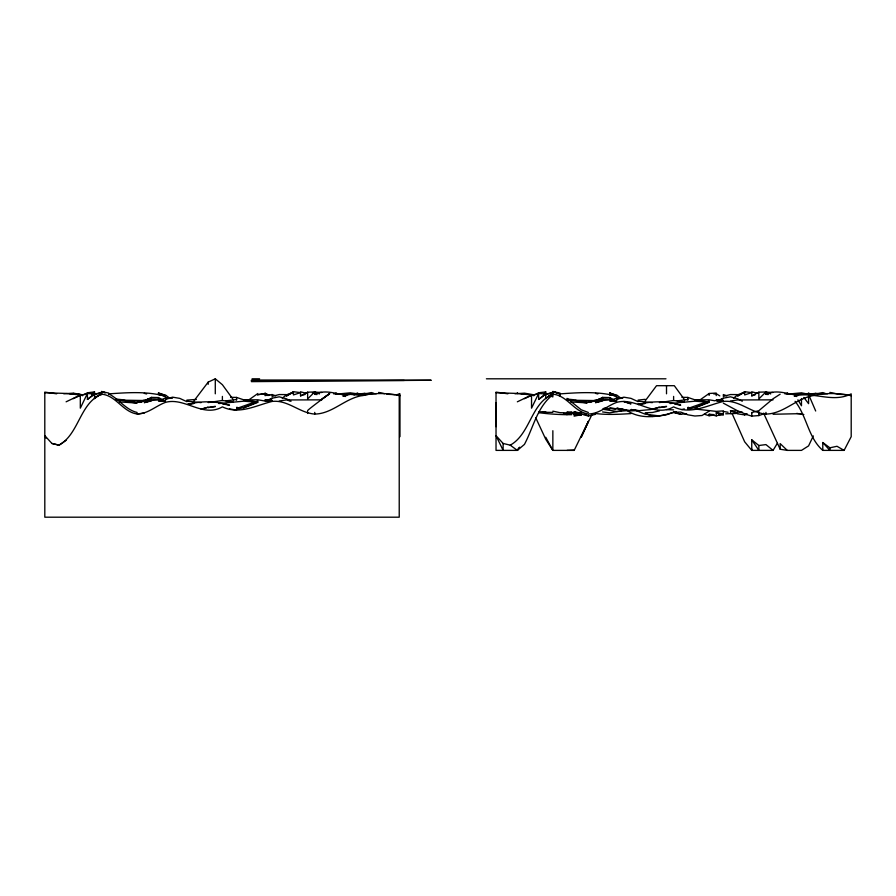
<?xml version="1.0" encoding="UTF-8"?>
<svg xmlns="http://www.w3.org/2000/svg" width="896" height="896" viewBox="0 0 896 896"><rect width="100%" height="100%" fill="white"/><g stroke="black" fill="none" stroke-linecap="round" stroke-linejoin="round"><path stroke-width="1.34" d="M496.026 426.698L496.026 402.786M503.126 443.453L503.126 450.386L496.026 435.658L503.126 443.453L510.238 445.166L517.339 450.386L524.44 444.405C533.31 427.728 537.23 406.773 552.854 394.778M609.683 395.024L609.683 392.75L616.784 395.842M751.755 449.154L751.755 450.386L773.058 450.386L777.325 443.33M537.555 395.27L538.653 392.762L545.754 391.922L545.754 398.653M581.269 437.181L588.37 421.322L574.168 450.386L552.854 450.386L545.754 439.264L535.685 417.626M581.269 436.901L591.92 414.602M813.31 435.915L808.584 445.883L801.472 450.386L787.27 450.386L780.17 449.243L763.594 413.146M795.088 401.307C806.949 416.203 808.181 437.797 822.786 450.386L844.099 450.386L851.2 436.666L851.2 393.859C832.63 403.402 813.12 391.104 794.371 396.066L794.371 393.859L787.27 394.072M507.864 393.803L496.026 392.112L496.026 450.386L517.339 450.386L518.762 448.056M45.987 438.11L44.8 435.658L51.901 443.453L59.002 445.166C79.262 433.922 79.621 403.133 101.629 394.173C116.077 395.394 122.83 412.059 137.144 413.986C147.885 413.93 155.915 405.866 165.558 402.338C184.99 397.074 202.877 418.051 222.387 406.874C239.21 414.949 255.853 405.474 272.115 401.43C287.784 399.627 299.589 412.989 314.731 414.075C330.758 413.862 342.552 401.117 357.347 396.726C371.146 392.728 385.986 392.616 399.974 395.718M193.973 400.882L208.174 382.122L215.286 378.806L222.387 384.709L233.43 399.874M645.198 400.882L656.544 385.694L674.307 385.694L684.667 399.874M517.339 450.386L519.702 447.171M91.862 394.453L94.528 391.922L94.528 398.653L101.629 392.941L101.629 394.778M543.973 393.613L545.754 391.922M248.774 399.93L257.902 393.478L257.902 395.405M700 399.93L709.128 393.478L716.24 393.064L716.24 395.606M282.262 398.227L286.317 394.878L293.418 392.202L286.317 396.066L293.418 391.698L300.518 392.638L293.418 394.923L293.418 391.698M733.488 398.227L737.542 394.878L744.643 392.202L737.542 396.066L744.643 391.698L751.755 392.638L744.643 394.923L744.643 391.698M547.781 397.018L552.854 392.941L552.854 396.939L549.304 395.472M87.416 399.448L94.528 394.005L87.416 393.49L87.416 399.448L94.528 393.926L101.629 392.941M538.653 399.448L545.754 394.005L538.653 393.49L538.653 399.448L545.754 393.926L552.854 392.941M307.63 410.67C307.373 409.651 346.024 381.707 321.832 399.168L328.933 394.251M780.17 394.173L773.058 398.754L758.856 410.67L751.755 412.53L751.755 413.202M66.114 440.328L59.002 445.166L51.901 443.453M510.238 445.166C530.488 433.91 530.858 403.133 552.854 394.173C567.314 395.394 574.056 412.059 588.37 413.986C599.11 413.93 607.141 405.866 616.784 402.338C636.227 397.074 654.102 418.051 673.613 406.874C690.435 414.949 707.078 405.474 723.341 401.43C739.01 399.627 750.826 412.989 765.957 414.075C781.984 413.862 793.789 401.128 808.584 396.726C822.371 392.728 837.222 392.616 851.2 395.718M268.05 400.837L272.115 398.194L279.216 396.816L286.317 398.765L291.054 401.229M719.275 400.837L723.341 398.194L730.442 396.816L737.542 398.765L742.28 401.229M709.128 411.141L702.027 415.509L694.926 416.013L687.826 414.814L680.714 412.093L673.613 412.205L666.512 414.77L659.411 415.934L645.198 414.176L634.547 409.92M83.866 394.766L87.416 392.762L94.528 391.922M535.102 394.766L538.653 392.762M146.619 399.851L151.357 397.376L158.458 397.555L163.195 400.03M614.421 400.03L609.683 397.555L602.582 397.376L595.482 401.083L601.395 398.552M66.114 401.811L80.315 395.002L82.69 395.73M306.443 393.333L300.518 391.787L300.518 395.853L307.63 392.19L314.731 391.955L319.469 393.949M517.339 401.811L531.541 395.002L533.915 395.73M757.669 393.333L751.755 391.787L751.755 395.853L758.856 392.19L765.957 391.955L770.694 393.949M159.634 400.814L165.558 397.779L172.659 397.824L165.558 399.011L165.558 397.779M612.046 400.21L616.784 397.779L622.709 397.824M94.528 397.51L101.629 394.173M73.214 398.686L80.315 395.427L87.416 393.49L80.315 408.162L80.315 395.002L66.114 393.434L44.8 392.762M524.44 398.686L531.541 395.427L538.653 393.49L531.541 408.162L531.541 395.002L517.339 393.434L496.026 392.762M146.619 400.075L150.17 398.552M357.347 393.243L353.797 394.766L357.347 393.232L360.898 394.296L350.246 392.829L337.221 394.072M243.701 407.938L257.902 402.338M694.926 407.938L709.128 402.338M806.21 394.24L808.584 393.232L812.134 394.296M312.368 393.075L314.731 392.123L321.832 392.493M257.902 401.856L243.701 407.602L236.589 409.282M709.128 401.856L694.926 407.602L687.826 409.282M94.528 394.755L101.629 392.157L101.629 391.418L105.179 392.728M545.754 394.755L552.854 392.157L552.854 391.418L558.779 393.59M266.19 400.826L272.115 398.194M717.416 400.826L723.341 398.194M145.432 400.154L151.357 398.048M602.582 398.048L595.482 400.579L575.355 400.288M737.542 413.818L744.643 414.904L744.643 413.963L751.755 416.114L758.856 415.576L764.77 413.504M358.534 395.405L364.459 393.4L376.298 393.781M809.76 395.405L815.685 393.4L827.523 393.781M139.507 401.733C147.414 398.496 156.386 397.813 164.371 401.139M257.902 400.938L236.589 408.531M590.744 401.733C598.64 398.496 607.611 397.813 615.608 401.139M709.128 400.938L687.826 408.531M681.901 409.651L684.264 408.856M307.63 392.19L307.63 398.899L314.731 391.955L314.731 394.341C323.411 389.894 333.01 392.739 341.958 394.576M758.856 392.19L758.856 398.899L765.957 391.955L765.957 394.341C774.648 389.894 784.235 392.739 793.184 394.576M675.987 411.555C660.229 416.954 640.08 420.381 625.923 409.674M300.518 395.853L305.256 394.374M751.755 395.853L755.306 394.744M202.261 408.934L208.174 407.21L201.074 409.17M653.486 408.934L659.411 407.21L652.299 409.17M621.522 410.861L609.683 412.877L602.582 411.947M716.24 415.878L723.341 413.862L716.24 412.787L716.24 415.878L709.128 414.288L709.128 415.733L713.866 415.094M159.634 401.117L162.008 400.49M396.424 394.789L399.974 393.859L399.974 436.666M165.558 399.011L172.659 397.174L179.76 398.373L186.872 401.666M616.784 397.779L616.784 399.011L623.885 397.174L630.997 398.373L638.098 401.666M225.938 400.859L236.589 399.526M677.163 400.859L687.826 399.526M150.17 401.218L144.245 402.662L151.357 400.501L158.458 399.896L165.558 400.96L158.458 400.926L165.558 400.243M601.395 401.218L595.482 402.662L602.582 400.501L609.683 399.896L616.784 400.96L609.683 400.926L616.784 400.243M336.045 394.072L343.146 393.859L343.146 396.066L350.246 394.352L363.272 395.584M581.269 414.019L588.37 416.035L595.482 414.322M344.333 395.013L350.246 393.624L357.347 394.072L364.459 393.4M795.558 395.013L801.472 393.624L808.584 394.072L815.685 393.4M366.822 393.691L371.56 392.582L373.923 393.378M818.048 393.691L822.786 392.582L825.149 393.378M744.643 414.904L747.018 414.355M659.411 410.883L652.299 412.496L645.198 412.742M567.067 414.019L572.981 412.698M208.174 402.573L222.387 400.501L233.038 401.89M659.411 402.573L673.613 400.501L684.264 401.89M822.786 450.386L822.786 442.512L829.886 447.81L836.998 446.275L844.099 450.386M218.837 403.547L243.701 401.184L255.539 402.058M670.062 403.547L694.926 401.184L706.765 402.058M333.67 393.848L339.595 393.848M651.123 409.506L638.098 410.749L630.997 409.506L638.098 410.57L630.997 410.883L616.784 408.173L623.885 409.64L609.683 408.15L615.608 408.643M784.896 393.848L790.821 393.848M159.634 400.579L162.008 400.165M616.784 399.011L622.709 398.026M275.666 395.808L272.115 394.542L265.003 395.606L265.003 393.064L268.05 395.237M279.216 400.994L286.317 399.952L321.832 399.851M730.442 400.994L737.542 399.952L773.058 399.851M713.866 394.005L716.24 393.669L719.79 395.898M137.144 413.986L144.245 413.011M364.459 394.912L371.56 393.949M630.997 413.594C619.226 414.333 607.286 415.016 595.482 413.504M63.739 393.781L73.214 393.154L82.69 394.811M514.976 393.781L524.44 393.154L533.915 394.811M732.077 413.493L744.643 441.784L751.755 450.386L751.755 439.846L758.856 445.502L765.957 444.595L773.058 450.386M215.286 406.694L208.174 407.557L215.286 406.302M666.512 406.694L659.411 407.557L666.512 406.302M186.872 400.098L196.336 399.437M638.098 400.098L645.198 399.314M630.997 410.334L616.784 411.477L602.582 409.214M538.653 412.474L545.754 411.734M69.664 393.747L75.578 393.837M520.89 393.747L526.814 393.837M744.643 413.963L747.018 413.728M801.472 413.627L773.058 414.254M552.854 411.152L559.955 412.664L567.067 412.888L567.067 412.205L574.168 413.773L580.082 413.28M567.067 412.205L571.794 411.824M602.582 409.405L609.683 408.856L603.758 408.386L615.608 408.766M723.341 410.883L716.24 411.376L696.114 409.136M188.048 403.805L193.973 403.413L188.048 404.342C201.589 400.702 216.104 401.038 229.488 405.16L222.387 403.85M638.098 403.883L645.198 403.413L638.098 404.533C652.019 400.837 666.938 400.848 680.714 405.16L674.8 404.062M737.542 413.392L725.704 413.818M788.458 394.072L801.472 392.829L808.584 394.274L808.584 393.232M272.115 400.243L265.003 400.68L272.115 400.814L265.003 400.322M723.341 400.243L716.24 400.68L723.341 400.814L716.24 400.322M243.701 399.941L257.902 399.784L265.003 401.038M559.955 393.882C578.861 392.571 598.382 391.126 616.784 396.278L609.683 394.542L609.683 392.75M694.926 399.941L709.128 399.784L715.053 400.826M673.613 412.003L680.714 414.21L686.638 413.874M730.442 411.062L737.542 410.715L744.643 413.706M119.381 401.912L137.144 403.043L130.043 402.069L140.694 401.946M570.618 401.912L587.194 402.886L581.269 402.114L590.744 401.845M577.718 414.501L580.082 414.411M567.067 450.386L574.168 450.094M137.144 412.474C125.642 409.752 118.966 398.989 108.73 393.87C127.635 392.571 147.146 391.115 165.558 396.278L158.458 394.542L158.458 392.75L165.558 395.842M552.854 412.384L538.653 412.216M141.882 402.259L137.144 402.326L144.245 400.982L151.357 400.938M590.744 402.293L588.37 402.326L595.482 400.982L602.582 400.938M144.245 400.512L122.942 400.187M571.794 414.669L567.067 414.691A243.846 243.846 0 0 1 545.754 413.504L538.653 412.698M252.067 378.806L259.594 378.806M486.405 378.806L665.986 378.806M251.429 380.453L404.264 380.453M737.542 412.093L742.28 412.093M737.542 394.598L730.442 394.542L723.341 396.39L723.341 394.542L726.891 395.808M286.317 394.598L279.216 394.542L272.115 396.39L272.115 394.542M681.901 397.32L687.826 397.421L694.926 399.829M230.675 397.32L236.589 397.421L243.701 399.829M836.998 394.229L846.462 394.654M386.949 394.274L395.237 394.654M666.512 409.629L673.613 409.875M574.168 414.366L581.269 414.691L574.168 416.17L574.168 414.366L581.269 415.24L581.269 411.914M765.957 392.123L773.058 392.493M638.098 401.184L652.299 402.64M186.872 401.184L201.074 402.64M581.269 414.221L586.006 414.523M803.846 414.546L796.746 413.392M709.128 414.288L713.866 414.613M572.981 400.086L567.067 399.605L586.006 402.181M117.018 399.694L121.755 400.086M765.957 394.341L768.331 394.542M314.731 394.341L317.094 394.542M718.603 414.669L723.341 415.083M694.926 399.672L707.952 401.834M243.701 399.672L256.715 401.834M80.315 394.498L77.952 394.251L80.315 394.744M567.067 399.045L574.168 399.784L581.269 401.901M115.83 399.045L122.942 399.784L130.043 401.901M716.24 399.941L723.341 400.736M265.003 399.941L272.115 400.736M115.83 399.594L134.781 402.181M673.613 412.642L680.714 414.21M229.488 408.89L236.589 410.11M728.078 412.261L723.341 411.432L723.341 414.322L716.24 412.787M794.371 396.066L796.746 396.48M343.146 396.066L345.509 396.48M56.638 393.803L44.8 392.112L44.811 517.194L399.224 517.194L399.224 394.05M574.168 413.773L574.168 411.835L580.082 412.955M691.376 408.094L687.826 407.411L691.376 408.173M240.139 408.094L236.589 407.411L240.139 408.173M73.214 393.422L75.578 393.893M829.886 392.403L835.811 393.669M378.661 392.403L384.586 393.669M595.482 393.355L597.845 393.96M144.245 393.355L146.619 393.96M287.504 400.254L289.867 400.938M623.885 401.632L630.997 403.872L623.885 401.419M704.39 414.232L709.128 415.733M574.168 411.835L581.269 414.098M730.442 410.648L737.542 413.045L730.442 413.493L730.442 412.675M558.779 393.624L552.854 391.574L559.955 393.075L559.955 395.942M105.179 392.795L101.629 391.574L108.73 393.075L108.73 394.531M614.421 395.013L609.683 393.366L616.784 395.058L620.85 398.115M563.506 413.392L567.067 414.635L567.067 413.538M164.371 395.427L158.458 393.366L165.558 395.058L169.613 398.115M588.37 412.474L581.269 409.808L567.067 398.373M269.741 395.338L265.003 393.389L268.05 395.595M646.386 413.706L652.299 416.528M794.371 393.859L797.922 395.595M343.146 393.859L346.696 395.595M723.341 403.166L737.542 410.794M787.27 450.386L780.17 443.621L780.17 449.243M822.786 442.512L829.886 450.386L829.886 447.81M803.846 397.454L808.584 403.659L808.584 394.486L815.685 411.006M751.755 439.846L758.856 450.386L758.856 445.502M797.922 399.818L801.472 405.776L801.472 398.541M545.754 437.27L552.854 450.386L552.854 430.707M787.27 392.862L787.27 394.206M765.957 412.384L765.957 414.075M758.856 411.746L758.856 413.482M758.856 413.717L758.856 415.576M751.755 413.403L751.755 416.114M709.128 393.478L709.128 395.405M687.826 397.421L687.826 400.098M673.613 396.413L673.613 400.546M666.512 385.694L666.512 393.803M638.098 410.368L638.098 411.298M609.683 397.555L609.683 399.101M602.582 397.376L602.582 399.325M588.37 414.68L588.37 416.035M517.339 392.75L517.339 393.568M336.045 392.862L336.045 394.206M314.731 412.384L314.731 414.075M307.63 411.746L307.63 413.482M236.589 397.421L236.589 400.098M222.387 396.413L222.387 400.546M215.286 378.806L215.286 393.803M208.174 382.122L208.174 384.317M158.458 397.555L158.458 399.101M151.357 397.376L151.357 399.325M265.003 393.669L259.09 394.498L265.003 393.669M430.998 380.251L251.429 381.64L251.429 380.251L430.998 380.251"/></g></svg>
